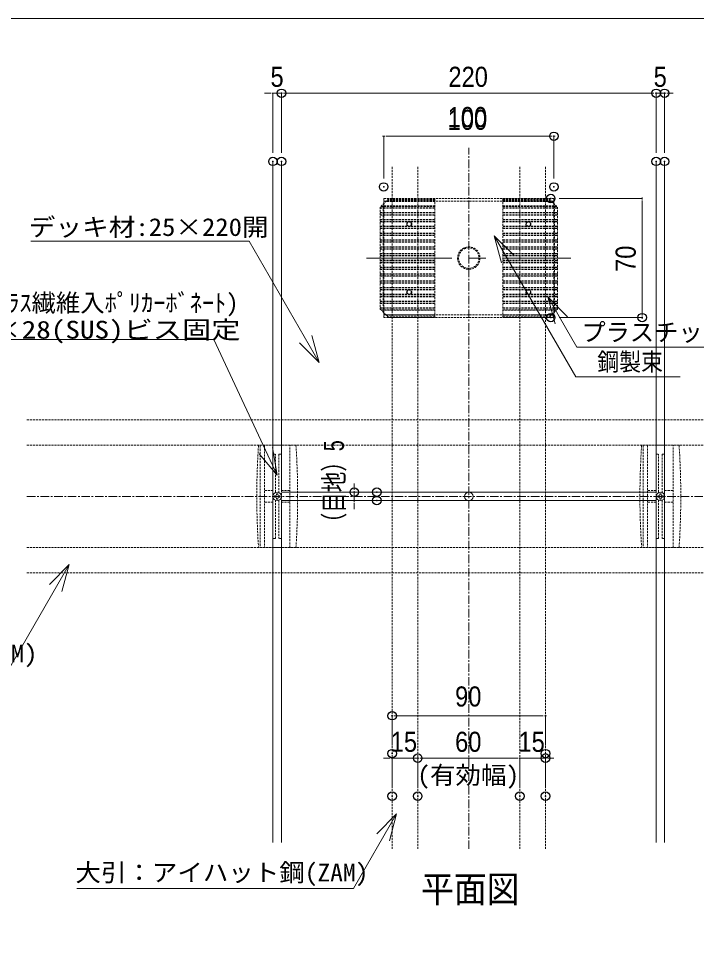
# Model space of a CAD drawing. Units: millimetres, scale not verified. Extents: x -4131 to 4169, y -981 to 998.
# Drawn here: x 2407 to 2805, y -155 to 384 of the extents above; entities that cross this region are included whole.
import ezdxf
from ezdxf.enums import TextEntityAlignment as Align

# ---------------------------------------------------------------- set-up
doc = ezdxf.new("R2010")
doc.units = ezdxf.units.MM
doc.header["$LTSCALE"] = 10
doc.header["$PDMODE"] = 32
doc.header["$PDSIZE"] = 5
doc.linetypes.add('CHAIN1', pattern=[8, 5, -1, 1, -1])
doc.linetypes.add('DASHED1', pattern=[1.8, 1.2, -0.6])
for name, color, linetype, lineweight in [('0-0_図枠', 7, 'Continuous', 9), ('0-1_デッキ', 7, 'Continuous', 9), ('0-2_文字', 4, 'Continuous', 9), ('0-3_寸法', 7, 'Continuous', 9), ('0-4_一般', 4, 'Continuous', 9), ('0-6_0', 7, 'Continuous', 9), ('0-8_大引', 4, 'Continuous', 9), ('0-9_根太', 4, 'Continuous', 9), ('0-A_WQCS', 4, 'Continuous', 9), ('0-B_束', 4, 'Continuous', 9)]:
    doc.layers.add(name, color=color, linetype=linetype, lineweight=lineweight)
doc.layers.add('0-7_DEFPOINTS', color=7, linetype='Continuous')
doc.styles.add('ＭＳ ゴシック', font='')
doc.styles.add('ＭＳ Ｐゴシック', font='')
doc.styles.get('ＭＳ ゴシック').set_extended_font_data('MS Gothic')
doc.styles.get('ＭＳ Ｐゴシック').set_extended_font_data('MS PGothic')

# ---------------------------------------------------------------- blocks, each defined once
blk = doc.blocks.new('_DOT')
at = {"layer": '0-6_0'}
for p, q in [((-5, 0), (-10, 0)), ((-2.5, 0), (2.5, 0))]:
    blk.add_line(p, q, dxfattribs=at)
blk = doc.blocks.new('グループ-43-1')
at = {"layer": '0-9_根太', "linetype": 'DASHED1'}
for p, q in [((24943, 4399.7), (30249.1, 4399.7)), ((24943, 4249.7), (30249.1, 4249.7)), ((24943, 3649.7), (30249.1, 3649.7)), ((24943, 3499.7), (30249.1, 3499.7))]:
    blk.add_line(p, q, dxfattribs=at)
at = {"layer": '0-9_根太', "linetype": 'CHAIN1'}
blk.add_line((24943, 3949.7), (30663.7, 3949.7), dxfattribs=at)
blk = doc.blocks.new('グループ-44-1')
at = {"layer": '0-8_大引', "linetype": 'CHAIN1'}
blk.add_line((27538.1, 1878.2), (27538.1, 5997.3), dxfattribs=at)
at = {"layer": '0-8_大引', "linetype": 'DASHED1'}
for p, q in [((27088.1, 1878.2), (27088.1, 5888.6)), ((27238.1, 1878.2), (27238.1, 5888.6)), ((27838.1, 1878.2), (27838.1, 5888.6)), ((27988.1, 1878.2), (27988.1, 5888.6))]:
    blk.add_line(p, q, dxfattribs=at)
blk = doc.blocks.new('シンボル-24')
at = {"layer": '0-2_文字', "style": 'ＭＳ ゴシック', "width": 1.05}
blk.add_text('大引：アイハット鋼(ZAM)', height=104.5, dxfattribs=at).set_placement((-643.8, -76.4), align=Align.BOTTOM_LEFT)
blk = doc.blocks.new('シンボル-23')
at = {"layer": '0-2_文字', "style": 'ＭＳ ゴシック', "width": 1.1}
blk.add_text('根太:アイハット鋼(ZAM)', height=104.5, dxfattribs=at).set_placement((-599.7, -91.6), align=Align.BOTTOM_LEFT)
blk = doc.blocks.new('グループ-101-1')
at = {"layer": '0-A_WQCS'}
blk.add_line((4, -9.8), (4, -15.6), dxfattribs=at)
for points in [[(-9.8, -4), (-15.6, -4), (-15.6, 4), (-9.8, 4)], [(-4, 9.8), (-4, 15.6), (4, 15.6), (4, 9.8)], [(9.8, 4), (15.6, 4), (15.6, -4), (9.8, -4)], [(4, -15.6), (-4, -15.6), (-4, -9.8)]]:
    blk.add_lwpolyline(points, dxfattribs=at)
blk.add_circle((0, 0), 25, dxfattribs=at)
for centre, start, end in [((-9.8, 9.8), 270, 0), ((9.8, 9.8), 180, 270), ((-9.8, -9.8), 0, 90), ((9.8, -9.8), 90, 180)]:
    blk.add_arc(centre, 5.81, start, end, dxfattribs=at)
blk = doc.blocks.new('グループ-102-1')
at = {"layer": '0-A_WQCS'}
blk.add_blockref('グループ-101-1', (0, 0), dxfattribs=at)
blk = doc.blocks.new('グループ-103-1')
at = {"layer": '0-A_WQCS', "linetype": 'DASHED1'}
for p, q in [((110, 300), (-110, 300)), ((-100, 298.3), (-100, -298.3)), ((-74.9, 300), (-74.9, -300)), ((-24.9, 300), (-24.9, 7.4)), ((24.9, 7.4), (24.9, 300)), ((74.9, -300), (74.9, 300)), ((-24.9, 247.1), (-10, 247.1)), ((-10, 24), (-10, 247.1)), ((10, 247.1), (10, 24)), ((10, 247.1), (24.9, 247.1)), ((-24.9, 35), (-74.9, 35)), ((24.9, 35), (74.9, 35)), ((-24.9, -35), (-74.9, -35)), ((-24.9, -7.4), (-24.9, -300)), ((-10, -247.1), (-10, -24)), ((10, -24), (10, -247.1)), ((24.9, -300), (24.9, -7.4)), ((24.9, -35), (74.9, -35)), ((-10, -247.1), (-24.9, -247.1)), ((24.9, -247.1), (10, -247.1)), ((110, -300), (-110, -300))]:
    blk.add_line(p, q, dxfattribs=at)
at = {"layer": '0-A_WQCS'}
for p, q in [((-24.9, 300), (25.1, 300)), ((25.1, -300), (-24.9, -300))]:
    blk.add_line(p, q, dxfattribs=at)
at = {"layer": '0-A_WQCS', "linetype": 'DASHED1'}
for centre, start, end in [((4385, 0), 176.1817, 183.8183), ((-4385, 0), 0, 3.8183), ((-4385, 0), 356.1817, 0)]:
    blk.add_arc(centre, 4505, start, end, dxfattribs=at)
at = {"layer": '0-A_WQCS'}
blk.add_blockref('グループ-102-1', (0, 0), dxfattribs=at)
blk = doc.blocks.new('グループ-104-1')
at = {"layer": '0-A_WQCS'}
blk.add_blockref('グループ-103-1', (0, 0), dxfattribs=at)
blk = doc.blocks.new('WQCS2016平')
at = {"layer": '0-A_WQCS'}
blk.add_blockref('グループ-104-1', (0, 0), dxfattribs=at)
blk = doc.blocks.new('グループ-194-1')
at = {"layer": '0-B_束', "linetype": 'DASHED1'}
for p, q in [((27738.1, 4999.7), (27738.1, 5699.7)), ((27738.1, 5699.7), (28008.1, 5699.7)), ((27738.1, 5696.7), (28011.1, 5696.7)), ((27738.1, 5694.7), (28013.1, 5694.7)), ((27738.1, 5692.7), (28015.1, 5692.7)), ((27738.1, 5686.7), (28021.1, 5686.7)), ((27738.1, 5684.7), (28023.1, 5684.7)), ((27738.1, 5682.7), (28025.1, 5682.7)), ((28008.1, 5699.7), (28058.1, 5649.7)), ((28040.6, 5032.2), (28040.6, 5667.2)), ((27738.1, 5656.7), (28051.1, 5656.7)), ((27738.1, 5654.7), (28053.1, 5654.7)), ((28055.1, 5652.7), (27738.1, 5652.7)), ((28058.1, 5644.7), (27738.1, 5644.7)), ((28058.1, 5642.7), (27738.1, 5642.7)), ((28058.1, 5616.7), (27738.1, 5616.7)), ((28058.1, 5614.7), (27738.1, 5614.7)), ((28058.1, 5649.7), (28058.1, 5049.7)), ((28058.1, 5604.7), (27738.1, 5604.7)), ((28058.1, 5602.7), (27738.1, 5602.7)), ((28058.1, 5576.7), (27738.1, 5576.7)), ((28058.1, 5574.7), (27738.1, 5574.7)), ((28058.1, 5564.7), (27738.1, 5564.7)), ((28058.1, 5562.7), (27738.1, 5562.7)), ((28058.1, 5536.7), (27738.1, 5536.7)), ((28058.1, 5534.7), (27738.1, 5534.7)), ((28058.1, 5524.7), (27738.1, 5524.7)), ((28058.1, 5522.7), (27738.1, 5522.7)), ((28058.1, 5496.7), (27738.1, 5496.7)), ((28058.1, 5494.7), (27738.1, 5494.7)), ((28058.1, 5484.7), (27738.1, 5484.7)), ((28058.1, 5482.7), (27738.1, 5482.7)), ((28058.1, 5456.7), (27738.1, 5456.7)), ((28058.1, 5454.7), (27738.1, 5454.7)), ((28058.1, 5444.7), (27738.1, 5444.7)), ((28058.1, 5442.7), (27738.1, 5442.7)), ((28058.1, 5416.7), (27738.1, 5416.7)), ((28058.1, 5414.7), (27738.1, 5414.7)), ((28058.1, 5404.7), (27738.1, 5404.7)), ((28058.1, 5402.7), (27738.1, 5402.7)), ((28058.1, 5376.7), (27738.1, 5376.7)), ((28058.1, 5374.7), (27738.1, 5374.7)), ((28058.1, 5364.7), (27738.1, 5364.7)), ((28058.1, 5362.7), (27738.1, 5362.7)), ((28058.1, 5336.7), (27738.1, 5336.7)), ((28058.1, 5334.7), (27738.1, 5334.7)), ((28058.1, 5324.7), (27738.1, 5324.7)), ((28058.1, 5322.7), (27738.1, 5322.7)), ((28058.1, 5296.7), (27738.1, 5296.7)), ((28058.1, 5294.7), (27738.1, 5294.7)), ((28058.1, 5284.7), (27738.1, 5284.7)), ((28058.1, 5282.7), (27738.1, 5282.7)), ((28058.1, 5256.7), (27738.1, 5256.7)), ((28058.1, 5254.7), (27738.1, 5254.7)), ((27738.1, 5244.7), (28058.1, 5244.7)), ((28058.1, 5242.7), (27738.1, 5242.7)), ((28058.1, 5216.7), (27738.1, 5216.7)), ((28058.1, 5214.7), (27738.1, 5214.7)), ((28058.1, 5204.7), (27738.1, 5204.7)), ((28058.1, 5202.7), (27738.1, 5202.7)), ((28058.1, 5176.7), (27738.1, 5176.7)), ((28058.1, 5174.7), (27738.1, 5174.7)), ((28058.1, 5164.7), (27738.1, 5164.7)), ((28058.1, 5162.7), (27738.1, 5162.7)), ((28058.1, 5136.7), (27738.1, 5136.7)), ((28058.1, 5134.7), (27738.1, 5134.7)), ((28058.1, 5124.7), (27738.1, 5124.7)), ((28058.1, 5122.7), (27738.1, 5122.7)), ((28058.1, 5096.7), (27738.1, 5096.7)), ((28058.1, 5094.7), (27738.1, 5094.7)), ((28058.1, 5084.7), (27738.1, 5084.7)), ((28058.1, 5082.7), (27738.1, 5082.7)), ((28058.1, 5056.7), (27738.1, 5056.7)), ((28058.1, 5054.7), (27738.1, 5054.7)), ((27738.1, 5044.7), (28053.1, 5044.7)), ((28051.1, 5042.7), (27738.1, 5042.7)), ((28025.1, 5016.7), (27738.1, 5016.7)), ((28023.1, 5014.7), (27738.1, 5014.7)), ((28058.1, 5049.7), (28008.1, 4999.7)), ((27738.1, 5004.7), (28013.1, 5004.7)), ((27738.1, 5002.7), (28011.1, 5002.7)), ((28008.1, 4999.7), (27738.1, 4999.7))]:
    blk.add_line(p, q, dxfattribs=at)
for centre in [(27888.1, 5549.7), (27888.1, 5149.7)]:
    blk.add_circle(centre, 12.5, dxfattribs=at)
blk = doc.blocks.new('グループ-195-1')
at = {"layer": '0-B_束', "linetype": 'DASHED1'}
for p, q in [((27068.1, 5699.7), (27018.1, 5649.7)), ((27035.6, 5032.2), (27035.6, 5667.2)), ((27338.1, 5682.7), (27051.1, 5682.7)), ((27338.1, 5684.7), (27053.1, 5684.7)), ((27338.1, 5686.7), (27055.1, 5686.7)), ((27338.1, 5692.7), (27061.1, 5692.7)), ((27338.1, 5694.7), (27063.1, 5694.7)), ((27338.1, 5696.7), (27065.1, 5696.7)), ((27338.1, 5699.7), (27068.1, 5699.7)), ((27338.1, 4999.7), (27338.1, 5699.7)), ((27018.1, 5649.7), (27018.1, 5049.7)), ((27018.1, 5644.7), (27338.1, 5644.7)), ((27018.1, 5642.7), (27338.1, 5642.7)), ((27018.1, 5616.7), (27338.1, 5616.7)), ((27018.1, 5614.7), (27338.1, 5614.7)), ((27021.1, 5652.7), (27338.1, 5652.7)), ((27338.1, 5654.7), (27023.1, 5654.7)), ((27338.1, 5656.7), (27025.1, 5656.7)), ((27018.1, 5604.7), (27338.1, 5604.7)), ((27018.1, 5602.7), (27338.1, 5602.7)), ((27018.1, 5576.7), (27338.1, 5576.7)), ((27018.1, 5574.7), (27338.1, 5574.7)), ((27018.1, 5564.7), (27338.1, 5564.7)), ((27018.1, 5562.7), (27338.1, 5562.7)), ((27018.1, 5536.7), (27338.1, 5536.7)), ((27018.1, 5534.7), (27338.1, 5534.7)), ((27018.1, 5524.7), (27338.1, 5524.7)), ((27018.1, 5522.7), (27338.1, 5522.7)), ((27018.1, 5496.7), (27338.1, 5496.7)), ((27018.1, 5494.7), (27338.1, 5494.7)), ((27018.1, 5484.7), (27338.1, 5484.7)), ((27018.1, 5482.7), (27338.1, 5482.7)), ((27018.1, 5456.7), (27338.1, 5456.7)), ((27018.1, 5454.7), (27338.1, 5454.7)), ((27018.1, 5444.7), (27338.1, 5444.7)), ((27018.1, 5442.7), (27338.1, 5442.7)), ((27018.1, 5416.7), (27338.1, 5416.7)), ((27018.1, 5414.7), (27338.1, 5414.7)), ((27018.1, 5404.7), (27338.1, 5404.7)), ((27018.1, 5402.7), (27338.1, 5402.7)), ((27018.1, 5376.7), (27338.1, 5376.7)), ((27018.1, 5374.7), (27338.1, 5374.7)), ((27018.1, 5364.7), (27338.1, 5364.7)), ((27018.1, 5362.7), (27338.1, 5362.7)), ((27018.1, 5336.7), (27338.1, 5336.7)), ((27018.1, 5334.7), (27338.1, 5334.7)), ((27018.1, 5324.7), (27338.1, 5324.7)), ((27018.1, 5322.7), (27338.1, 5322.7)), ((27018.1, 5296.7), (27338.1, 5296.7)), ((27018.1, 5294.7), (27338.1, 5294.7)), ((27018.1, 5284.7), (27338.1, 5284.7)), ((27018.1, 5282.7), (27338.1, 5282.7)), ((27018.1, 5256.7), (27338.1, 5256.7)), ((27018.1, 5254.7), (27338.1, 5254.7)), ((27338.1, 5244.7), (27018.1, 5244.7)), ((27018.1, 5242.7), (27338.1, 5242.7)), ((27018.1, 5216.7), (27338.1, 5216.7)), ((27018.1, 5214.7), (27338.1, 5214.7)), ((27018.1, 5204.7), (27338.1, 5204.7)), ((27018.1, 5202.7), (27338.1, 5202.7)), ((27018.1, 5176.7), (27338.1, 5176.7)), ((27018.1, 5174.7), (27338.1, 5174.7)), ((27018.1, 5164.7), (27338.1, 5164.7)), ((27018.1, 5162.7), (27338.1, 5162.7)), ((27018.1, 5136.7), (27338.1, 5136.7)), ((27018.1, 5134.7), (27338.1, 5134.7)), ((27018.1, 5124.7), (27338.1, 5124.7)), ((27018.1, 5122.7), (27338.1, 5122.7)), ((27018.1, 5096.7), (27338.1, 5096.7)), ((27018.1, 5094.7), (27338.1, 5094.7)), ((27018.1, 5084.7), (27338.1, 5084.7)), ((27018.1, 5082.7), (27338.1, 5082.7)), ((27018.1, 5056.7), (27338.1, 5056.7)), ((27018.1, 5054.7), (27338.1, 5054.7)), ((27018.1, 5049.7), (27068.1, 4999.7)), ((27338.1, 5044.7), (27023.1, 5044.7)), ((27025.1, 5042.7), (27338.1, 5042.7)), ((27051.1, 5016.7), (27338.1, 5016.7)), ((27053.1, 5014.7), (27338.1, 5014.7)), ((27338.1, 5004.7), (27063.1, 5004.7)), ((27338.1, 5002.7), (27065.1, 5002.7)), ((27068.1, 4999.7), (27338.1, 4999.7))]:
    blk.add_line(p, q, dxfattribs=at)
for centre in [(27188.1, 5549.7), (27188.1, 5149.7)]:
    blk.add_circle(centre, 12.5, dxfattribs=at)
blk = doc.blocks.new('グループ-196-1')
at = {"layer": '0-B_束', "linetype": 'DASHED1'}
for p, q in [((27038.1, 5683.7), (28038.1, 5683.7)), ((27038.1, 5669.7), (27038.1, 5029.7)), ((27038.1, 5015.7), (28038.1, 5015.7))]:
    blk.add_line(p, q, dxfattribs=at)
blk.add_lwpolyline([(27038.1, 5669.7), (27038.1, 5699.7), (28038.1, 5699.7), (28038.1, 5669.7), (28038.1, 5029.7), (28038.1, 4999.7), (27038.1, 4999.7), (27038.1, 5029.7)], dxfattribs=at)
for centre, radius in [((27188.1, 5549.7), 15), ((27888.1, 5549.7), 15), ((27538.1, 5349.7), 66), ((27538.1, 5349.7), 66), ((27538.1, 5349.7), 60), ((27188.1, 5149.7), 15), ((27888.1, 5149.7), 15)]:
    blk.add_circle(centre, radius, dxfattribs=at)
at = {"layer": '0-B_束'}
for name in ['グループ-195-1', 'グループ-194-1']:
    blk.add_blockref(name, (0, 0), dxfattribs=at)

msp = doc.modelspace()

# ---------------------------------------------------------------- linework, layer by layer
at = {"layer": '0-0_図枠', "color": 5}
msp.add_lwpolyline([(2169.05, 384.21), (4169.05, 384.21), (4169.05, -915.79), (2169.05, -915.79)], close=True, dxfattribs=at)
at = {"layer": '0-1_デッキ'}
for p, q in [((2556.45, -99.93), (2556.45, 300.07)), ((2561.45, 105.87), (2561.45, 300.07)), ((2781.45, 105.87), (2781.45, 300.07)), ((2786.45, -99.93), (2786.45, 300.07)), ((2561.45, 105.87), (2781.45, 105.87)), ((2561.45, -99.93), (2561.45, 100.87)), ((2781.45, 100.87), (2561.45, 100.87)), ((2781.45, -99.93), (2781.45, 100.87))]:
    msp.add_line(p, q, dxfattribs=at)
at = {"layer": '0-1_デッキ', "color": 1}
msp.add_point((2671.46, 103.37), dxfattribs=at)
at = {"layer": '0-2_文字'}
for p, q in [((2542.42, 253.4), (2414.34, 253.4)), ((2542.42, 253.4), (2583.62, 182.05)), ((2734.32, 173.51), (2686.42, 256.46)), ((2521.65, 195.58), (2317.04, 195.58)), ((2521.65, 195.58), (2558.99, 115.87)), ((2734.32, 173.51), (2795.53, 173.51)), ((2401.89, 2.81), (2436.8, 63.28)), ((2603.81, -126.97), (2629.08, -83.21)), ((2603.81, -126.97), (2441.31, -126.97))]:
    msp.add_line(p, q, dxfattribs=at)
for points in [[(2690.68, 240.58), (2686.42, 256.46), (2698.05, 244.83)], [(2921.51, 191.05), (2734.88, 191.05), (2717.86, 220.54)], [(2722.11, 204.67), (2717.86, 220.54), (2729.48, 208.92)], [(2579.36, 197.92), (2583.62, 182.05), (2572, 193.67)], [(2556.13, 132.05), (2558.99, 115.87), (2548.42, 128.46)], [(2425.18, 51.66), (2436.8, 63.28), (2432.54, 47.4)], [(2617.46, -94.83), (2629.08, -83.21), (2624.82, -99.08)]]:
    msp.add_lwpolyline(points, dxfattribs=at)
at = {"layer": '0-3_寸法'}
for p, q in [((2553.94, 340.19), (2551.44, 340.19)), ((2556.45, 305.19), (2556.45, 340.19)), ((2556.45, 340.19), (2561.45, 340.19)), ((2561.45, 305.19), (2561.45, 340.19)), ((2561.45, 305.19), (2561.45, 340.19)), ((2563.95, 340.19), (2778.94, 340.19)), ((2563.95, 340.19), (2566.46, 340.19)), ((2778.94, 340.19), (2776.44, 340.19)), ((2781.45, 305.19), (2781.45, 340.19)), ((2781.45, 305.19), (2781.45, 340.19)), ((2781.45, 340.19), (2786.45, 340.19)), ((2786.45, 305.19), (2786.45, 340.19)), ((2788.95, 340.19), (2791.46, 340.19)), ((2621.46, 290.15), (2621.46, 314.93)), ((2621.46, 290.15), (2621.46, 314.93)), ((2623.96, 314.93), (2718.95, 314.93)), ((2623.96, 314.93), (2718.95, 314.93)), ((2721.46, 290.15), (2721.46, 314.93)), ((2721.46, 290.15), (2721.46, 314.93)), ((2724.57, 278.37), (2773.25, 278.37)), ((2773.25, 275.86), (2773.25, 210.87)), ((2724.57, 208.37), (2773.25, 208.37)), ((2604.19, 108.37), (2604.19, 110.87)), ((2612.49, 105.87), (2604.19, 105.87)), ((2604.19, 100.87), (2604.19, 105.87)), ((2612.49, 100.87), (2604.19, 100.87)), ((2604.19, 98.36), (2604.19, 95.86)), ((2626.46, -42.77), (2626.46, -25.48)), ((2713.95, -25.48), (2628.96, -25.48)), ((2716.46, -42.77), (2716.46, -25.48)), ((2623.95, -50.48), (2621.45, -50.48)), ((2626.46, -67.77), (2626.46, -50.48)), ((2626.46, -50.48), (2641.46, -50.48)), ((2641.46, -67.77), (2641.46, -50.48)), ((2641.46, -67.77), (2641.46, -50.48)), ((2698.95, -50.48), (2643.96, -50.48)), ((2643.96, -50.48), (2646.47, -50.48)), ((2698.95, -50.48), (2696.45, -50.48)), ((2701.46, -67.77), (2701.46, -50.48)), ((2701.46, -67.77), (2701.46, -50.48)), ((2701.46, -50.48), (2716.46, -50.48)), ((2716.46, -67.77), (2716.46, -50.48)), ((2718.96, -50.48), (2721.47, -50.48))]:
    msp.add_line(p, q, dxfattribs=at)
at = {"layer": '0-4_一般', "linetype": 'CHAIN1'}
msp.add_line((2611.46, 243.37), (2731.46, 243.37), dxfattribs=at)
at = {"layer": '0-7_DEFPOINTS'}
for p in [(2561.45, 340.19), (2781.45, 340.19), (2786.45, 340.19), (2721.46, 314.93), (2721.46, 314.93), (2556.45, 300.19), (2561.45, 300.19), (2781.45, 300.19), (2786.45, 300.19), (2621.46, 285.15), (2621.46, 285.15), (2721.46, 285.15), (2721.46, 285.15), (2719.57, 278.37), (2719.57, 208.37), (2773.25, 208.37), (2604.19, 105.87), (2617.49, 105.87), (2617.49, 100.87), (2626.46, -25.48), (2626.46, -47.77), (2641.46, -50.48), (2716.46, -47.77), (2716.46, -50.48), (2626.46, -72.77), (2641.46, -72.77), (2701.46, -72.77), (2716.46, -72.77)]:
    msp.add_point(p, dxfattribs=at)

# ---------------------------------------------------------------- block references
at = {"layer": '0-2_文字', "xscale": 0.1, "yscale": 0.1}
for name, p in [('シンボル-23', (2305.79, 11.8)), ('シンボル-24', (2504.81, -118.32))]:
    msp.add_blockref(name, p, dxfattribs=at)
at = {"layer": '0-3_寸法', "xscale": 0.2503723, "yscale": 0.2503723}
for p in [(2556.45, 340.19), (2781.45, 340.19), (2781.45, 340.19), (2721.46, 314.93), (2721.46, 314.93), (2716.46, -25.48), (2626.46, -50.48), (2701.46, -50.48), (2701.46, -50.48)]:
    msp.add_blockref('_DOT', p, dxfattribs=at)
for p, rotation in [((2561.45, 340.19), 180), ((2561.45, 340.19), 180), ((2786.45, 340.19), 180), ((2621.46, 314.93), 180), ((2621.46, 314.93), 180), ((2773.25, 278.37), 90), ((2773.25, 208.37), 270), ((2604.19, 105.87), 270), ((2604.19, 100.87), 90), ((2626.46, -25.48), 180), ((2641.46, -50.48), 180), ((2641.46, -50.48), 180), ((2716.46, -50.48), 180)]:
    msp.add_blockref('_DOT', p, dxfattribs=dict(at, rotation=rotation))
at = {"layer": '0-8_大引', "xscale": 0.1, "yscale": 0.1}
msp.add_blockref('グループ-44-1', (-82.35, -291.6), dxfattribs=at)
at = {"layer": '0-9_根太', "xscale": 0.1, "yscale": 0.1}
msp.add_blockref('グループ-43-1', (-82.35, -291.6), dxfattribs=at)
at = {"layer": '0-A_WQCS', "xscale": 0.1, "yscale": 0.1}
for p in [(2558.95, 103.37), (2783.95, 103.37)]:
    msp.add_blockref('WQCS2016平', p, dxfattribs=at)
at = {"layer": '0-B_束', "xscale": 0.1, "yscale": 0.1}
msp.add_blockref('グループ-196-1', (-82.35, -291.6), dxfattribs=at)

# ---------------------------------------------------------------- texts
at = {"layer": '0-2_文字', "style": 'ＭＳ ゴシック'}
for s, height, width, p in [('デッキ材:25×220開', 10.45, 1.1, (2412.97, 253.23)), ('3.5×28(SUS)ビス固定', 10.48, 1.2, (2366.09, 192.89)), ('鋼製束', 10.48, 0.9, (2746.89, 174.07)), ('平面図', 15.69, 0.9, (2643.43, -139.89))]:
    msp.add_text(s, height=height, dxfattribs=dict(at, width=width)).set_placement(p, align=Align.BOTTOM_LEFT)
for s, height, p in [('ﾜｲﾄﾞQCS(ｶﾞﾗｽ繊維入ﾎﾟﾘｶｰﾎﾞﾈｰﾄ)', 10.48, (2328.99, 208.68)), ('プラスチックプレート t=1.0', 10.45, (2737.55, 191.46))]:
    msp.add_text(s, height=height, dxfattribs=at).set_placement(p, align=Align.BOTTOM_LEFT)
at = {"layer": '0-3_寸法', "style": 'ＭＳ Ｐゴシック', "width": 0.9}
for s, p in [('5', (2555, 340.43)), ('220', (2659.48, 340.43)), ('5', (2780, 340.43)), ('100', (2659.06, 316.79)), ('100', (2659.06, 315.17)), ('90', (2663.41, -23.62)), ('15', (2625.63, -50.25)), ('60', (2663.41, -50.25)), ('15', (2700.63, -50.25))]:
    msp.add_text(s, height=11.8, dxfattribs=at).set_placement(p, align=Align.BOTTOM_LEFT)
at = {"layer": '0-3_寸法', "style": 'ＭＳ Ｐゴシック'}
for s, height, width, p in [('70', 11.8, 0.9, (2773.02, 235.22)), ('（目地）5', 11.78, 0.75, (2601.68, 81.71))]:
    msp.add_text(s, height=height, rotation=90, dxfattribs=dict(at, width=width)).set_placement(p, align=Align.BOTTOM_LEFT)
at = {"layer": '0-3_寸法', "color": 4, "style": 'ＭＳ ゴシック', "width": 1.05}
msp.add_text('(有効幅)', height=10.45, dxfattribs=at).set_placement((2641.17, -68.74), align=Align.BOTTOM_LEFT)

doc.saveas('drawing.dxf')
